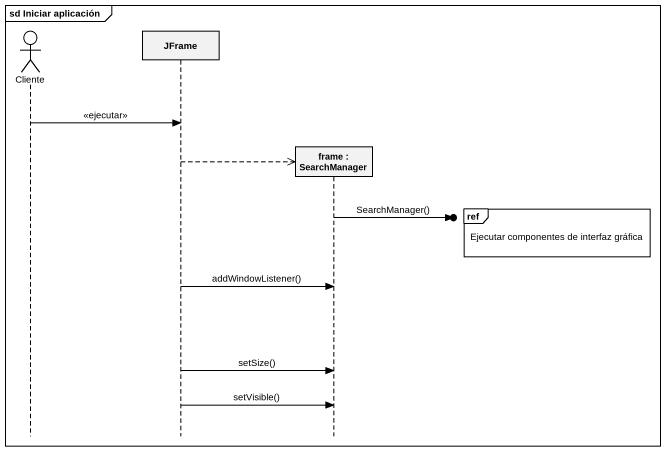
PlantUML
@startuml
mainframe sd Iniciar aplicación
hide footbox
actor Cliente
participant JFrame
participant "frame : SearchManager" as frame_

Cliente -> JFrame : <<ejecutar>>
JFrame -->> frame_ **
ref over frame_ : Ejecutar componentes de interfaz gráfica
frame_ ->o] : SearchManager()
JFrame -> frame_ : addWindowListener()
JFrame -> frame_ : setSize()
JFrame -> frame_ : setVisible()
@enduml
